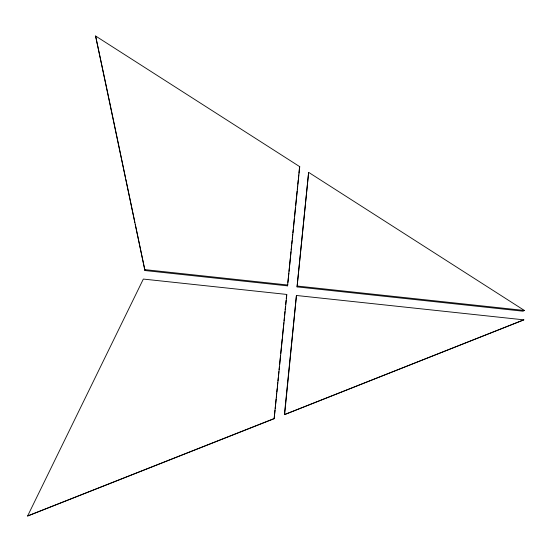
<?xml version="1.0" encoding="UTF-8"?>
<svg xmlns="http://www.w3.org/2000/svg" width="552" height="552" viewBox="0 0 552 552"><rect width="100%" height="100%" fill="white"/><g stroke="black" fill="none" stroke-linecap="round" stroke-linejoin="round"><path stroke-width="0.83" d="M284.397 414.649L296.431 295.479L523.855 319.849L284.397 414.649L523.855 319.849M297.059 286.888L308.63 172.362L524.4 310.472L523.041 311.197L297.059 286.888L308.63 172.362M284.653 414.4L296.431 295.479M274.144 418.699L286.854 294.451L143.341 279.07L27.6 516.003L274.144 418.699L275.013 410.129M275.186 408.418L276.138 398.986M276.31 397.267L276.655 393.838M276.828 392.127L277.173 388.698M277.345 386.986L277.78 382.695M277.953 380.983L278.298 377.554M278.47 375.836L278.898 371.551M279.077 369.84L279.422 366.411M279.595 364.693L280.54 355.267M280.72 353.549L282.189 338.976M282.362 337.265L283.307 327.833M283.48 326.122L283.832 322.692M284.004 320.974L284.349 317.545M284.522 315.834L284.949 311.542M285.122 309.831L285.474 306.401M285.646 304.69L286.074 300.398M286.246 298.687L286.591 295.258M287.544 285.86L299.736 166.669L95.586 35.997L144.948 270.528L287.544 285.86L287.716 284.156M287.889 282.445L288.834 273.054M289.007 271.349L290.469 256.832M290.642 255.127L290.987 251.712M291.159 250.001L291.587 245.737M291.76 244.025L292.105 240.61M292.277 238.906L292.705 234.635M292.877 232.93L293.222 229.515M293.395 227.803L294.34 218.413M294.513 216.708L295.465 207.317M295.63 205.606L297.1 191.095M297.273 189.384L297.611 185.969M297.783 184.264L298.218 179.993M298.39 178.289L298.735 174.874M298.908 173.162L299.336 168.891M299.419 168.043L299.736 166.669M27.6 516.003L274.351 418.471M144.541 269.597L287.806 285.011M297.369 286.046L524.4 310.472M95.586 35.997L108.392 96.089M108.744 97.78L125.525 177.834M125.877 179.517L134.881 222.49M135.24 224.181L144.948 270.528"/></g></svg>
